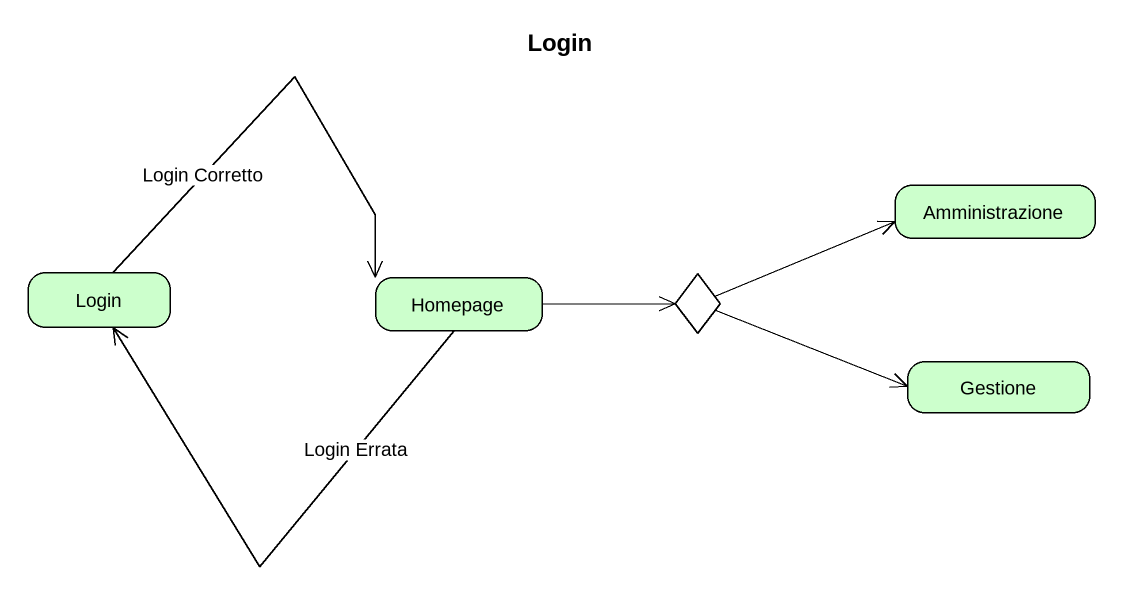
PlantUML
@startuml
title Login
hide empty description
state Amministrazione #CCFFCC
state Login #CCFFCC
state Homepage #CCFFCC
state choice1 <<choice>>
state Gestione #CCFFCC
Login -right-> Homepage : Login Corretto
Homepage -left-> Login : Login Errata
Homepage -right-> choice1
choice1 -right-> Amministrazione
choice1 -right-> Gestione
@enduml
